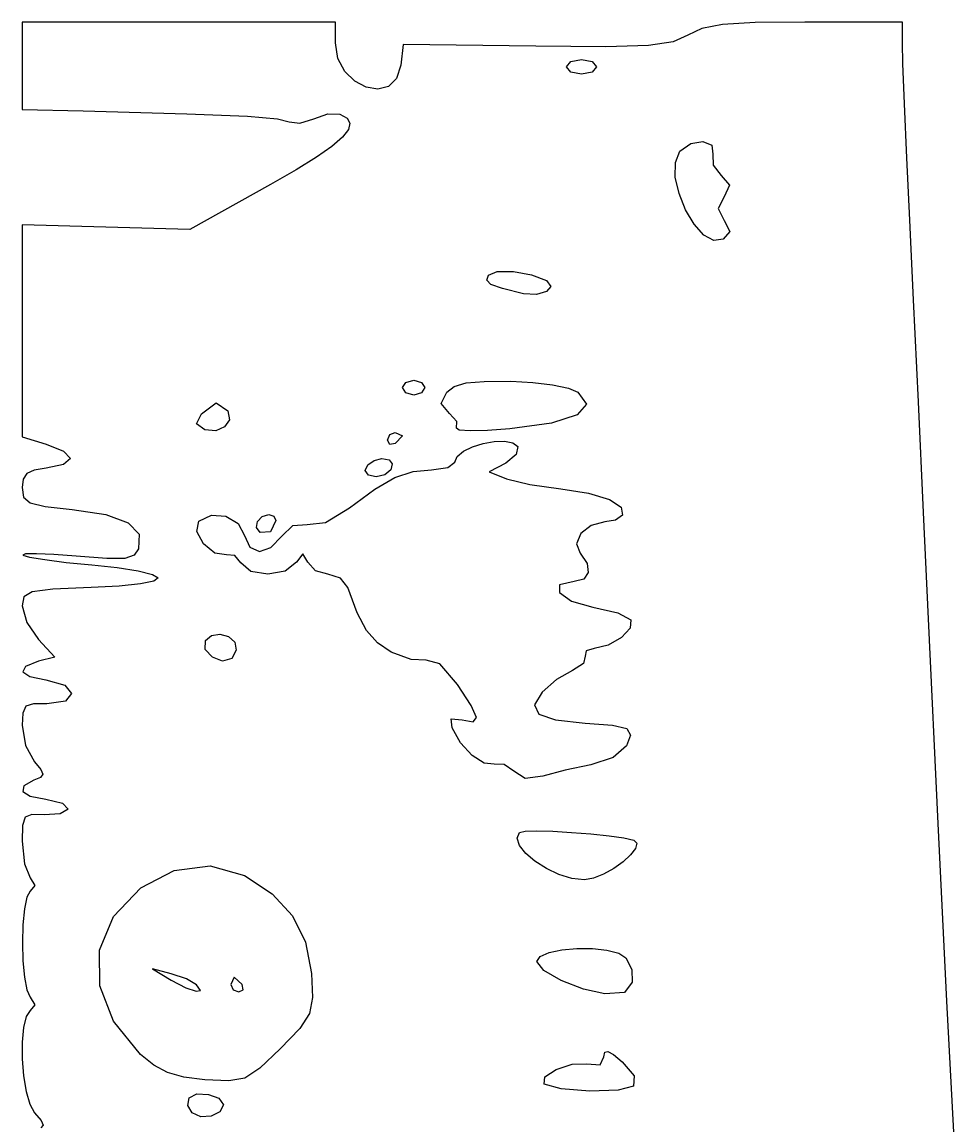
# Model space of a CAD drawing. Extents: x 0 to 5.9, y 0 to 4.72.
# Drawn here: x 0 to 1.737, y 2.667 to 4.722 of the extents above; entities that cross this region are included whole.
import ezdxf

# ---------------------------------------------------------------- set-up
doc = ezdxf.new("R2010")
doc.units = 0
doc.layers.get('0').update_dxf_attribs({"linetype": 'CONTINUOUS'})

msp = doc.modelspace()

# ---------------------------------------------------------------- linework, layer by layer
at = {"color": 0}
for p, q in [((0.2917, 4.7222), (0, 4.7222)), ((0, 4.7222), (0, 4.6409)), ((0.5833, 4.7222), (0.2917, 4.7222)), ((0.5833, 4.6833), (0.5833, 4.7222)), ((1.2655, 4.7101), (1.2396, 4.6979)), ((1.3041, 4.7176), (1.2655, 4.7101)), ((1.3651, 4.7213), (1.3041, 4.7176)), ((1.4576, 4.7222), (1.3651, 4.7213)), ((1.6389, 4.7222), (1.4576, 4.7222)), ((1.6389, 4.6833), (1.6389, 4.7222)), ((1.212, 4.6853), (1.1666, 4.6784)), ((1.2396, 4.6979), (1.212, 4.6853)), ((0.5882, 4.6543), (0.5833, 4.6833)), ((0.7097, 4.6806), (0.7052, 4.6417)), ((0.9563, 4.6771), (0.7097, 4.6806)), ((1.0868, 4.6761), (0.9563, 4.6771)), ((1.1666, 4.6784), (1.0868, 4.6761)), ((1.64, 4.6453), (1.6389, 4.6833)), ((0.6011, 4.6304), (0.5882, 4.6543)), ((1.0139, 4.6389), (1.022, 4.6487)), ((1.022, 4.6487), (1.0417, 4.6528)), ((1.0417, 4.6528), (1.0613, 4.6487)), ((1.0613, 4.6487), (1.0694, 4.6389)), ((1.643, 4.5703), (1.64, 4.6453)), ((0, 4.6409), (0, 4.5597)), ((0.6195, 4.6124), (0.6011, 4.6304)), ((0.7052, 4.6417), (0.6973, 4.617)), ((1.022, 4.6291), (1.0139, 4.6389)), ((1.0417, 4.625), (1.022, 4.6291)), ((1.0613, 4.6291), (1.0417, 4.625)), ((1.0694, 4.6389), (1.0613, 4.6291)), ((0.6408, 4.6012), (0.6195, 4.6124)), ((0.6973, 4.617), (0.6823, 4.6026)), ((0.6626, 4.5976), (0.6408, 4.6012)), ((0.6823, 4.6026), (0.6626, 4.5976)), ((1.6474, 4.4694), (1.643, 4.5703)), ((0, 4.5597), (0.1139, 4.5568)), ((0.1139, 4.5568), (0.3069, 4.5514)), ((0.3069, 4.5514), (0.4199, 4.547)), ((0.4199, 4.547), (0.4757, 4.5424)), ((0.4757, 4.5424), (0.4972, 4.5364)), ((0.5174, 4.5339), (0.5431, 4.5424)), ((0.5431, 4.5424), (0.5694, 4.5516)), ((0.5694, 4.5516), (0.5917, 4.5507)), ((0.5917, 4.5507), (0.605, 4.5432)), ((0.605, 4.5432), (0.6105, 4.5338)), ((0.4972, 4.5364), (0.5174, 4.5339)), ((0.6079, 4.5221), (0.5968, 4.5078)), ((0.6105, 4.5338), (0.6079, 4.5221)), ((0.5968, 4.5078), (0.577, 4.4908)), ((0.577, 4.4908), (0.5483, 4.4706)), ((1.2163, 4.461), (1.2249, 4.4819)), ((1.2249, 4.4819), (1.245, 4.4963)), ((1.245, 4.4963), (1.2675, 4.4997)), ((1.2675, 4.4997), (1.284, 4.4928)), ((1.284, 4.4928), (1.2862, 4.4764)), ((0.5483, 4.4706), (0.5102, 4.447)), ((1.2162, 4.4337), (1.2163, 4.461)), ((1.2862, 4.4764), (1.2867, 4.4556)), ((1.6528, 4.3535), (1.6474, 4.4694)), ((0.5102, 4.447), (0.4625, 4.4196)), ((1.2867, 4.4556), (1.3014, 4.4368)), ((0.4625, 4.4196), (0.3125, 4.3361)), ((1.2231, 4.4033), (1.2162, 4.4337)), ((1.3014, 4.4368), (1.317, 4.4186)), ((1.317, 4.4186), (1.307, 4.3972)), ((1.2353, 4.3729), (1.2231, 4.4033)), ((1.307, 4.3972), (1.2959, 4.375)), ((1.2512, 4.346), (1.2353, 4.3729)), ((1.2959, 4.375), (1.307, 4.3528)), ((0.1562, 4.3403), (0, 4.3445)), ((0, 4.3445), (0, 4.1472)), ((0.3125, 4.3361), (0.1562, 4.3403)), ((1.2694, 4.3257), (1.2512, 4.346)), ((1.307, 4.3528), (1.3176, 4.3325)), ((1.6598, 4.2049), (1.6528, 4.3535)), ((1.288, 4.3154), (1.2694, 4.3257)), ((1.3056, 4.3181), (1.288, 4.3154)), ((1.3176, 4.3325), (1.3056, 4.3181)), ((0.8684, 4.2514), (0.8848, 4.258)), ((0.8848, 4.258), (0.9147, 4.2578)), ((0.9147, 4.2578), (0.9484, 4.2518)), ((0.8652, 4.2415), (0.8684, 4.2514)), ((0.8727, 4.2336), (0.8652, 4.2415)), ((0.8943, 4.226), (0.8727, 4.2336)), ((0.9484, 4.2518), (0.9764, 4.2409)), ((0.9764, 4.2409), (0.9844, 4.2302)), ((0.9333, 4.2166), (0.8943, 4.226)), ((0.958, 4.2153), (0.9333, 4.2166)), ((0.9767, 4.2208), (0.958, 4.2153)), ((0.9844, 4.2302), (0.9767, 4.2208)), ((1.6687, 4.0154), (1.6598, 4.2049)), ((0, 4.1472), (0, 3.95)), ((0.7083, 4.0417), (0.7146, 4.0514)), ((0.7146, 4.0514), (0.7292, 4.0556)), ((0.7292, 4.0556), (0.7437, 4.0514)), ((0.7437, 4.0514), (0.75, 4.0417)), ((0.8047, 4.044), (0.8266, 4.0505)), ((0.8266, 4.0505), (0.8604, 4.0534)), ((0.8604, 4.0534), (0.9097, 4.0535)), ((0.9097, 4.0535), (0.9507, 4.0513)), ((0.9507, 4.0513), (0.9878, 4.0467)), ((0.7146, 4.032), (0.7083, 4.0417)), ((0.7292, 4.0278), (0.7146, 4.032)), ((0.7437, 4.032), (0.7292, 4.0278)), ((0.75, 4.0417), (0.7437, 4.032)), ((0.7803, 4.012), (0.791, 4.0333)), ((0.791, 4.0333), (0.8047, 4.044)), ((0.9878, 4.0467), (1.0171, 4.0405)), ((1.0171, 4.0405), (1.0347, 4.0333)), ((1.0347, 4.0333), (1.0507, 4.0107)), ((0.3339, 3.9931), (0.3612, 4.0132)), ((0.3612, 4.0132), (0.3828, 3.9986)), ((0.7958, 3.9938), (0.7803, 4.012)), ((1.0507, 4.0107), (1.0338, 3.9912)), ((1.6783, 3.8095), (1.6687, 4.0154)), ((0.3245, 3.9745), (0.3339, 3.9931)), ((0.3828, 3.9986), (0.3859, 3.9821)), ((0.8092, 3.9785), (0.7958, 3.9938)), ((1.0338, 3.9912), (0.9858, 3.9756)), ((0.3403, 3.9632), (0.3245, 3.9745)), ((0.3771, 3.9685), (0.3606, 3.9611)), ((0.3859, 3.9821), (0.3771, 3.9685)), ((0.809, 3.966), (0.8092, 3.9785)), ((0.8137, 3.9627), (0.809, 3.966)), ((0.9858, 3.9756), (0.9083, 3.965)), ((0, 3.95), (0.0451, 3.9368)), ((0.3606, 3.9611), (0.3403, 3.9632)), ((0.6806, 3.9437), (0.6845, 3.9542)), ((0.6845, 3.9542), (0.6944, 3.9583)), ((0.6944, 3.9583), (0.7083, 3.9521)), ((0.7083, 3.9521), (0.6944, 3.9375)), ((0.8341, 3.9614), (0.8137, 3.9627)), ((0.8668, 3.9622), (0.8341, 3.9614)), ((0.9083, 3.965), (0.8668, 3.9622)), ((0.0451, 3.9368), (0.077, 3.9234)), ((0.6845, 3.9358), (0.6806, 3.9437)), ((0.6944, 3.9375), (0.6845, 3.9358)), ((0.8217, 3.9232), (0.8387, 3.9315)), ((0.8387, 3.9315), (0.8586, 3.9378)), ((0.8586, 3.9378), (0.8792, 3.9416)), ((0.8792, 3.9416), (0.8983, 3.9422)), ((0.8983, 3.9422), (0.9138, 3.9392)), ((0.9138, 3.9392), (0.9233, 3.932)), ((0.9233, 3.932), (0.92, 3.9173)), ((0.077, 3.9234), (0.0903, 3.9097)), ((0.0903, 3.9097), (0.077, 3.8987)), ((0.6437, 3.8983), (0.6554, 3.9064)), ((0.6554, 3.9064), (0.6699, 3.9101)), ((0.6699, 3.9101), (0.6833, 3.9075)), ((0.6833, 3.9075), (0.6893, 3.8996)), ((0.8056, 3.9028), (0.8099, 3.9135)), ((0.8099, 3.9135), (0.8217, 3.9232)), ((0.92, 3.9173), (0.9007, 3.9014)), ((0.0228, 3.8882), (0.009, 3.882)), ((0.0451, 3.8916), (0.0228, 3.8882)), ((0.077, 3.8987), (0.0451, 3.8916)), ((0.6389, 3.8875), (0.6437, 3.8983)), ((0.6449, 3.8785), (0.6389, 3.8875)), ((0.6868, 3.8889), (0.6751, 3.8794)), ((0.6893, 3.8996), (0.6868, 3.8889)), ((0.6943, 3.8744), (0.7279, 3.8857)), ((0.7279, 3.8857), (0.7625, 3.8889)), ((0.7625, 3.8889), (0.7929, 3.893)), ((0.7929, 3.893), (0.8056, 3.9028)), ((0.9007, 3.9014), (0.8695, 3.8847)), ((0.8695, 3.8847), (0.9021, 3.8722)), ((0.002, 3.8716), (0, 3.8556)), ((0.009, 3.882), (0.002, 3.8716)), ((0.6591, 3.8758), (0.6449, 3.8785)), ((0.6565, 3.8527), (0.6943, 3.8744)), ((0.6751, 3.8794), (0.6591, 3.8758)), ((0.9021, 3.8722), (0.9451, 3.8615)), ((0, 3.8556), (0.0026, 3.8381)), ((0.6097, 3.8182), (0.6565, 3.8527)), ((0.9451, 3.8615), (1.0028, 3.8533)), ((1.0028, 3.8533), (1.0547, 3.8454)), ((1.0547, 3.8454), (1.0935, 3.8336)), ((0.0026, 3.8381), (0.0148, 3.8274)), ((0.0148, 3.8274), (0.0428, 3.8206)), ((1.0935, 3.8336), (1.1157, 3.8193)), ((0.0428, 3.8206), (0.093, 3.8149)), ((0.093, 3.8149), (0.1561, 3.8053)), ((0.1561, 3.8053), (0.1975, 3.79)), ((0.3292, 3.7931), (0.3524, 3.8045)), ((0.3524, 3.8045), (0.3793, 3.8024)), ((0.3793, 3.8024), (0.4023, 3.789)), ((0.4385, 3.7923), (0.4468, 3.8016)), ((0.4468, 3.8016), (0.4597, 3.8056)), ((0.4597, 3.8056), (0.4688, 3.8025)), ((0.4688, 3.8025), (0.4722, 3.7944)), ((0.5649, 3.7909), (0.6097, 3.8182)), ((1.1176, 3.8041), (1.1047, 3.7953)), ((1.1157, 3.8193), (1.1176, 3.8041)), ((1.6875, 3.6111), (1.6783, 3.8095)), ((0.1975, 3.79), (0.2177, 3.7689)), ((0.3254, 3.7739), (0.3292, 3.7931)), ((0.4023, 3.789), (0.4143, 3.7666)), ((0.4366, 3.7812), (0.4385, 3.7923)), ((0.443, 3.7721), (0.4366, 3.7812)), ((0.4722, 3.7944), (0.4625, 3.7735)), ((0.4834, 3.7653), (0.5042, 3.7853)), ((0.5042, 3.7853), (0.5305, 3.7868)), ((0.5305, 3.7868), (0.5649, 3.7909)), ((1.0595, 3.7854), (1.0406, 3.7701)), ((1.0847, 3.7917), (1.0595, 3.7854)), ((1.1047, 3.7953), (1.0847, 3.7917)), ((0.2177, 3.7689), (0.217, 3.7416)), ((0.3378, 3.7509), (0.3254, 3.7739)), ((0.4143, 3.7666), (0.4242, 3.7447)), ((0.4625, 3.7735), (0.443, 3.7721)), ((0.4634, 3.7439), (0.4834, 3.7653)), ((1.0406, 3.7701), (1.0324, 3.751)), ((0.217, 3.7416), (0.2089, 3.7296)), ((0.3587, 3.7334), (0.3378, 3.7509)), ((0.4242, 3.7447), (0.4421, 3.737)), ((0.4421, 3.737), (0.4634, 3.7439)), ((1.0324, 3.751), (1.0389, 3.7334)), ((0.0065, 3.7321), (0.0014, 3.7299)), ((0.0014, 3.7299), (0.0141, 3.7261)), ((0.0269, 3.7325), (0.0065, 3.7321)), ((0.0141, 3.7261), (0.0424, 3.7215)), ((0.0593, 3.731), (0.0269, 3.7325)), ((0.0424, 3.7215), (0.0823, 3.7165)), ((0.1007, 3.7277), (0.0593, 3.731)), ((0.1576, 3.7235), (0.1007, 3.7277)), ((0.1914, 3.7238), (0.1576, 3.7235)), ((0.2089, 3.7296), (0.1914, 3.7238)), ((0.3805, 3.7306), (0.3587, 3.7334)), ((0.3959, 3.7291), (0.3805, 3.7306)), ((0.4073, 3.7153), (0.3959, 3.7291)), ((0.523, 3.7323), (0.5112, 3.7167)), ((0.532, 3.7167), (0.523, 3.7323)), ((1.0389, 3.7334), (1.0521, 3.7145)), ((0.0823, 3.7165), (0.1299, 3.7118)), ((0.1299, 3.7118), (0.177, 3.7066)), ((0.177, 3.7066), (0.2159, 3.7004)), ((0.2159, 3.7004), (0.2427, 3.6937)), ((0.4261, 3.6993), (0.4073, 3.7153)), ((0.4574, 3.6943), (0.4261, 3.6993)), ((0.4897, 3.7001), (0.4574, 3.6943)), ((0.5112, 3.7167), (0.4897, 3.7001)), ((0.5462, 3.7008), (0.532, 3.7167)), ((0.5694, 3.6944), (0.5462, 3.7008)), ((1.0521, 3.7145), (1.0542, 3.6975)), ((0.2456, 3.6816), (0.2204, 3.6763)), ((0.2427, 3.6937), (0.2535, 3.6875)), ((0.2535, 3.6875), (0.2456, 3.6816)), ((0.5926, 3.6873), (0.5694, 3.6944)), ((0.6068, 3.6694), (0.5926, 3.6873)), ((1.0278, 3.6806), (1.0009, 3.6744)), ((1.0459, 3.6853), (1.0278, 3.6806)), ((1.0542, 3.6975), (1.0459, 3.6853)), ((0.0189, 3.6615), (0.003, 3.6521)), ((0.0574, 3.6664), (0.0189, 3.6615)), ((0.1285, 3.6694), (0.0574, 3.6664)), ((0.1805, 3.6722), (0.1285, 3.6694)), ((0.2204, 3.6763), (0.1805, 3.6722)), ((0.6241, 3.6227), (0.6068, 3.6694)), ((1.0009, 3.6744), (1.0008, 3.6603)), ((1.0008, 3.6603), (1.0228, 3.6443)), ((0.003, 3.6521), (0, 3.6354)), ((1.0228, 3.6443), (1.0625, 3.6329)), ((0, 3.6354), (0.0089, 3.6048)), ((0.6414, 3.5899), (0.6241, 3.6227)), ((1.0625, 3.6329), (1.1093, 3.6223)), ((1.1093, 3.6223), (1.1336, 3.6097)), ((0.0089, 3.6048), (0.0305, 3.5729)), ((1.1336, 3.6097), (1.1321, 3.5942)), ((1.7055, 3.2301), (1.6875, 3.6111)), ((0.3414, 3.5709), (0.3528, 3.5801)), ((0.3528, 3.5801), (0.3685, 3.5826)), ((0.3685, 3.5826), (0.3844, 3.5785)), ((0.3844, 3.5785), (0.3962, 3.568)), ((0.6616, 3.5669), (0.6414, 3.5899)), ((1.1159, 3.5768), (1.0915, 3.5624)), ((1.1321, 3.5942), (1.1159, 3.5768)), ((0.0305, 3.5729), (0.0611, 3.5402)), ((0.3411, 3.5544), (0.3414, 3.5709)), ((0.3962, 3.568), (0.3983, 3.5528)), ((0.6875, 3.5495), (0.6616, 3.5669)), ((1.0653, 3.5561), (1.05, 3.5517)), ((1.0915, 3.5624), (1.0653, 3.5561)), ((0.0611, 3.5402), (0.0305, 3.5324)), ((0.3544, 3.5398), (0.3411, 3.5544)), ((0.3734, 3.5324), (0.3544, 3.5398)), ((0.3903, 3.5375), (0.3734, 3.5324)), ((0.3983, 3.5528), (0.3903, 3.5375)), ((0.7242, 3.5357), (0.6875, 3.5495)), ((0.7521, 3.5347), (0.7242, 3.5357)), ((0.7776, 3.5275), (0.7521, 3.5347)), ((1.0486, 3.5417), (1.0454, 3.5282)), ((1.05, 3.5517), (1.0486, 3.5417)), ((0.0066, 3.5229), (0.0014, 3.5127)), ((0.0305, 3.5324), (0.0066, 3.5229)), ((0.811, 3.4889), (0.7776, 3.5275)), ((1.025, 3.5153), (0.9951, 3.4984)), ((1.0454, 3.5282), (1.025, 3.5153)), ((0.0014, 3.5127), (0.0143, 3.5037)), ((0.0143, 3.5037), (0.0444, 3.4978)), ((0.0444, 3.4978), (0.0798, 3.4879)), ((0.9951, 3.4984), (0.9682, 3.475)), ((0.0798, 3.4879), (0.092, 3.4723)), ((0.8362, 3.45), (0.811, 3.4889)), ((0.9682, 3.475), (0.9542, 3.4512)), ((0.0211, 3.4534), (0.0073, 3.4485)), ((0.0458, 3.4534), (0.0211, 3.4534)), ((0.0807, 3.4583), (0.0458, 3.4534)), ((0.092, 3.4723), (0.0807, 3.4583)), ((0.0013, 3.436), (0, 3.4132)), ((0.0073, 3.4485), (0.0013, 3.436)), ((0.8458, 3.4277), (0.8362, 3.45)), ((0.9542, 3.4512), (0.9622, 3.4341)), ((0.9622, 3.4341), (0.9933, 3.4231)), ((0, 3.4132), (0.0066, 3.3757)), ((0.8007, 3.4083), (0.799, 3.4255)), ((0.799, 3.4255), (0.8194, 3.4232)), ((0.8194, 3.4232), (0.8401, 3.4195)), ((0.8401, 3.4195), (0.8458, 3.4277)), ((0.9933, 3.4231), (1.0486, 3.4173)), ((1.0486, 3.4173), (1.0995, 3.4136)), ((1.0995, 3.4136), (1.1261, 3.407)), ((0.8163, 3.3803), (0.8007, 3.4083)), ((1.1331, 3.395), (1.1254, 3.375)), ((1.1261, 3.407), (1.1331, 3.395)), ((0.0066, 3.3757), (0.0229, 3.3452)), ((0.8377, 3.3571), (0.8163, 3.3803)), ((1.1254, 3.375), (1.1005, 3.3535)), ((0.8601, 3.3428), (0.8377, 3.3571)), ((1.1005, 3.3535), (1.059, 3.3396)), ((0.0229, 3.3452), (0.0347, 3.3309)), ((0.0347, 3.3309), (0.0386, 3.3221)), ((0.8792, 3.3411), (0.8601, 3.3428)), ((0.8978, 3.3402), (0.8792, 3.3411)), ((0.9153, 3.3278), (0.8978, 3.3402)), ((1.0111, 3.3298), (0.9695, 3.3187)), ((1.059, 3.3396), (1.0111, 3.3298)), ((0.0222, 3.3108), (0.0033, 3.3002)), ((0.0345, 3.3162), (0.0222, 3.3108)), ((0.0386, 3.3221), (0.0345, 3.3162)), ((0.9366, 3.3142), (0.9153, 3.3278)), ((0.9695, 3.3187), (0.9366, 3.3142)), ((0.0033, 3.3002), (0.0012, 3.2898)), ((0.0012, 3.2898), (0.0152, 3.2811)), ((0.0152, 3.2811), (0.0444, 3.2754)), ((0.0444, 3.2754), (0.0755, 3.2681)), ((0.0755, 3.2681), (0.0861, 3.2569)), ((0.0182, 3.2473), (0.0059, 3.2419)), ((0.041, 3.2465), (0.0182, 3.2473)), ((0.071, 3.2482), (0.041, 3.2465)), ((0.0861, 3.2569), (0.071, 3.2482)), ((0.0009, 3.2265), (0, 3.1972)), ((0.0059, 3.2419), (0.0009, 3.2265)), ((1.7219, 2.8994), (1.7055, 3.2301)), ((0.9218, 3.2029), (0.9264, 3.2139)), ((0.9264, 3.2139), (0.9365, 3.2161)), ((0.9365, 3.2161), (0.9583, 3.2166)), ((0.9583, 3.2166), (0.9884, 3.2158)), ((0.9884, 3.2158), (1.0232, 3.2139)), ((1.0232, 3.2139), (1.0591, 3.2111)), ((1.0591, 3.2111), (1.0928, 3.2076)), ((1.0928, 3.2076), (1.1205, 3.2037)), ((0, 3.1972), (0.0044, 3.1554)), ((0.9262, 3.1894), (0.9218, 3.2029)), ((0.9377, 3.1748), (0.9262, 3.1894)), ((1.1205, 3.2037), (1.1389, 3.1996)), ((1.1389, 3.1996), (1.1448, 3.1938)), ((1.1448, 3.1938), (1.1422, 3.1841)), ((0.9549, 3.1602), (0.9377, 3.1748)), ((1.133, 3.1721), (1.1189, 3.1591)), ((1.1422, 3.1841), (1.133, 3.1721)), ((0.0044, 3.1554), (0.0153, 3.1292)), ((0.2832, 3.1428), (0.3499, 3.1513)), ((0.3499, 3.1513), (0.4139, 3.1337)), ((0.9761, 3.1467), (0.9549, 3.1602)), ((0.9996, 3.1357), (0.9761, 3.1467)), ((1.1015, 3.1466), (1.0825, 3.1359)), ((1.1189, 3.1591), (1.1015, 3.1466)), ((0.0153, 3.1292), (0.0236, 3.1152)), ((0.2209, 3.1106), (0.2832, 3.1428)), ((0.4139, 3.1337), (0.4656, 3.0997)), ((1.0238, 3.1282), (0.9996, 3.1357)), ((1.0472, 3.1255), (1.0238, 3.1282)), ((1.0639, 3.1284), (1.0472, 3.1255)), ((1.0825, 3.1359), (1.0639, 3.1284)), ((0.0153, 3.1045), (0.0089, 3.0934)), ((0.0236, 3.1152), (0.0153, 3.1045)), ((0.1704, 3.057), (0.2209, 3.1106)), ((0.0089, 3.0934), (0.0043, 3.0713)), ((0.4656, 3.0997), (0.5033, 3.0584)), ((0.0043, 3.0713), (0.0016, 3.0419)), ((0.0016, 3.0419), (0.0007, 3.0085)), ((0.1444, 2.9945), (0.1704, 3.057)), ((0.5033, 3.0584), (0.5274, 3.0093)), ((0.0007, 3.0085), (0.0016, 2.9749)), ((0.5274, 3.0093), (0.5386, 2.9514)), ((0.1446, 2.9282), (0.1444, 2.9945)), ((0.9583, 2.9736), (0.9645, 2.983)), ((0.9645, 2.983), (0.9811, 2.9902)), ((0.9811, 2.9902), (1.005, 2.9951)), ((1.005, 2.9951), (1.033, 2.9976)), ((1.033, 2.9976), (1.062, 2.9975)), ((1.062, 2.9975), (1.089, 2.9947)), ((1.089, 2.9947), (1.1108, 2.9891)), ((1.1108, 2.9891), (1.1243, 2.9806)), ((1.1243, 2.9806), (1.135, 2.9586)), ((0.0016, 2.9749), (0.0043, 2.9443)), ((0.2778, 2.9507), (0.2431, 2.9598)), ((0.2431, 2.9598), (0.2778, 2.9388)), ((0.9714, 2.9569), (0.9583, 2.9736)), ((0.0043, 2.9443), (0.0089, 2.9206)), ((0.306, 2.9409), (0.2778, 2.9507)), ((0.2778, 2.9388), (0.3046, 2.9246)), ((0.325, 2.9299), (0.306, 2.9409)), ((0.3951, 2.9444), (0.3889, 2.9306)), ((0.4097, 2.9306), (0.3951, 2.9444)), ((0.5386, 2.9514), (0.5407, 2.9067)), ((1.0038, 2.9379), (0.9714, 2.9569)), ((1.135, 2.9586), (1.1361, 2.9347)), ((0.0089, 2.9206), (0.0153, 2.907)), ((0.1704, 2.8621), (0.1446, 2.9282)), ((0.3046, 2.9246), (0.324, 2.918)), ((0.324, 2.918), (0.3321, 2.9195)), ((0.3321, 2.9195), (0.325, 2.9299)), ((0.3889, 2.9306), (0.393, 2.9207)), ((0.393, 2.9207), (0.4035, 2.9167)), ((0.4035, 2.9167), (0.4115, 2.9207)), ((0.4115, 2.9207), (0.4097, 2.9306)), ((1.045, 2.9218), (1.0038, 2.9379)), ((1.0847, 2.9134), (1.045, 2.9218)), ((1.1361, 2.9347), (1.1219, 2.916)), ((0.0153, 2.907), (0.0236, 2.8931)), ((0.5407, 2.9067), (0.5352, 2.8767)), ((1.1219, 2.916), (1.0847, 2.9134)), ((1.7368, 2.619), (1.7219, 2.8994)), ((0.0153, 2.8824), (0.0075, 2.8712)), ((0.0236, 2.8931), (0.0153, 2.8824)), ((0.0075, 2.8712), (0.0025, 2.8504)), ((0.2208, 2.8001), (0.1704, 2.8621)), ((0.5352, 2.8767), (0.5169, 2.849)), ((0.0025, 2.8504), (0.0002, 2.8232)), ((0.5169, 2.849), (0.4806, 2.8111)), ((0.0002, 2.8232), (0.0003, 2.7924)), ((0.2453, 2.7802), (0.2208, 2.8001)), ((0.4806, 2.8111), (0.4427, 2.7748)), ((1.0762, 2.7814), (1.0833, 2.7959)), ((1.0833, 2.7959), (1.0849, 2.8045)), ((1.0849, 2.8045), (1.0904, 2.8061)), ((1.0904, 2.8061), (1.1009, 2.8003)), ((1.1009, 2.8003), (1.1174, 2.7868)), ((0.0003, 2.7924), (0.0028, 2.7609)), ((0.2708, 2.7668), (0.2453, 2.7802)), ((0.4427, 2.7748), (0.415, 2.7565)), ((0.9944, 2.7724), (1.0239, 2.7823)), ((1.0239, 2.7823), (1.0514, 2.7829)), ((1.0514, 2.7829), (1.0762, 2.7814)), ((1.1174, 2.7868), (1.1394, 2.7607)), ((0.0028, 2.7609), (0.0076, 2.7317)), ((0.3011, 2.7584), (0.2708, 2.7668)), ((0.3403, 2.7535), (0.3011, 2.7584)), ((0.385, 2.7511), (0.3403, 2.7535)), ((0.415, 2.7565), (0.385, 2.7511)), ((0.9722, 2.7454), (0.9736, 2.7585)), ((0.9736, 2.7585), (0.9944, 2.7724)), ((1.1394, 2.7607), (1.1385, 2.7416)), ((1.0035, 2.7364), (0.9722, 2.7454)), ((1.057, 2.7324), (1.0035, 2.7364)), ((1.1097, 2.734), (1.057, 2.7324)), ((1.1385, 2.7416), (1.1097, 2.734)), ((0.0076, 2.7317), (0.0145, 2.7076)), ((0.3089, 2.7056), (0.3113, 2.7195)), ((0.3113, 2.7195), (0.3254, 2.7269)), ((0.3254, 2.7269), (0.3468, 2.726)), ((0.3468, 2.726), (0.3664, 2.7188)), ((0.3664, 2.7188), (0.375, 2.7069)), ((0.0145, 2.7076), (0.0234, 2.6917)), ((0.3167, 2.6917), (0.3089, 2.7056)), ((0.3682, 2.6935), (0.352, 2.6853)), ((0.375, 2.7069), (0.3682, 2.6935)), ((0.0234, 2.6917), (0.0353, 2.6776)), ((0.0353, 2.6776), (0.0392, 2.6691)), ((0.3327, 2.6842), (0.3167, 2.6917)), ((0.352, 2.6853), (0.3327, 2.6842)), ((0.0392, 2.6691), (0.035, 2.6636))]:
    msp.add_line(p, q, dxfattribs=at)

doc.saveas('drawing.dxf')
